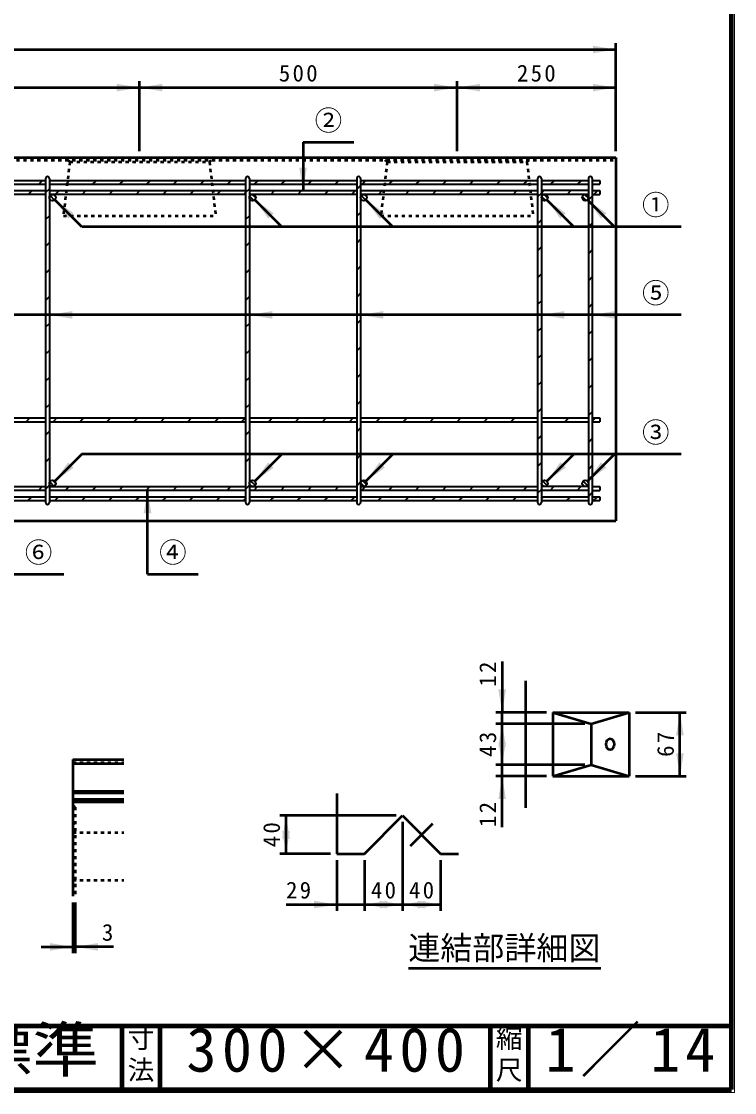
# Model space of a CAD drawing. Units: millimetres, scale not verified, with parts at other scales. Extents: x 100 to 4105, y 100 to 2870.
# Drawn here: x 2982 to 4105, y 100 to 1786 of the extents above; entities that cross this region are included whole.
import ezdxf
from ezdxf.enums import TextEntityAlignment as Align

# ---------------------------------------------------------------- set-up
doc = ezdxf.new("R2010")
doc.units = ezdxf.units.MM
doc.header["$LTSCALE"] = 5
doc.linetypes.add('USER1', pattern=[2.2, 1, -1.2])
doc.linetypes.add('USER3', pattern=[13.4, 10, -1.2, 1, -1.2])
doc.layers.add('V-nasSTD', color=7, linetype='Continuous', lineweight=50)
doc.styles.add('ＭＳ ゴシック', font='')
doc.styles.get('ＭＳ ゴシック').set_extended_font_data('MS Gothic')

msp = doc.modelspace()

# ---------------------------------------------------------------- hatches: boundary and pattern name
at = {"layer": 'V-nasSTD'}
for points in [[(3881.814, 1735.893), (3917.814, 1741.893), (3881.814, 1747.893)], [(3131.814, 1675.893), (3167.814, 1681.893), (3131.814, 1687.893)], [(3203.814, 1687.893), (3167.814, 1681.893), (3203.814, 1675.893)], [(3631.814, 1675.893), (3667.814, 1681.893), (3631.814, 1687.893)], [(3703.814, 1687.893), (3667.814, 1681.893), (3703.814, 1675.893)], [(3881.814, 1675.893), (3917.814, 1681.893), (3881.814, 1687.893)], [(3431.314, 1555.893), (3425.314, 1519.893), (3419.314, 1555.893)], [(3055.562, 1475.659), (3034.349, 1505.357), (3064.048, 1484.144)], [(3370.562, 1475.659), (3349.349, 1505.357), (3379.048, 1484.144)], [(3545.562, 1475.659), (3524.349, 1505.357), (3554.048, 1484.144)], [(3830.562, 1475.659), (3809.349, 1505.357), (3839.048, 1484.144)], [(3894.562, 1475.659), (3873.349, 1505.357), (3903.048, 1484.144)], [(3061.814, 1330.143), (3025.814, 1324.143), (3061.814, 1318.143)], [(3376.814, 1330.143), (3340.814, 1324.143), (3376.814, 1318.143)], [(3551.814, 1330.143), (3515.814, 1324.143), (3551.814, 1318.143)], [(3836.814, 1330.143), (3800.814, 1324.143), (3836.814, 1318.143)], [(3916.814, 1330.143), (3880.814, 1324.143), (3916.814, 1318.143)], [(3055.562, 1092.127), (3034.349, 1062.428), (3064.048, 1083.641)], [(3370.562, 1092.127), (3349.349, 1062.428), (3379.048, 1083.641)], [(3545.562, 1092.127), (3524.349, 1062.428), (3554.048, 1083.641)], [(3830.562, 1092.127), (3809.349, 1062.428), (3839.048, 1083.641)], [(3894.562, 1092.127), (3873.349, 1062.428), (3903.048, 1083.641)], [(3186.314, 1011.893), (3180.314, 1047.893), (3174.314, 1011.893)], [(3732.944, 734.502), (3738.944, 698.502), (3744.944, 734.502)], [(4024.944, 662.502), (4018.944, 698.502), (4012.944, 662.502)], [(3744.944, 644.502), (3738.944, 680.502), (3732.944, 644.502)], [(3732.944, 652.002), (3738.944, 616.002), (3744.944, 652.002)], [(4012.944, 634.002), (4018.944, 598.002), (4024.944, 634.002)], [(3744.944, 562.002), (3738.944, 598.002), (3732.944, 562.002)], [(3404.525, 499.929), (3398.525, 535.929), (3392.525, 499.929)], [(3392.525, 511.929), (3398.525, 475.929), (3404.525, 511.929)], [(3442.525, 389.929), (3478.525, 395.929), (3442.525, 401.929)], [(3558.025, 401.929), (3522.025, 395.929), (3558.025, 389.929)], [(3546.025, 389.929), (3582.025, 395.929), (3546.025, 401.929)], [(3618.025, 401.929), (3582.025, 395.929), (3618.025, 389.929)], [(3606.025, 389.929), (3642.025, 395.929), (3606.025, 401.929)], [(3026.836, 323.376), (3062.836, 329.376), (3026.836, 335.376)], [(3102.586, 335.376), (3066.586, 329.376), (3102.586, 323.376)]]:
    msp.add_hatch(color=256, dxfattribs=at).paths.add_polyline_path(points)

# ---------------------------------------------------------------- linework, layer by layer
at = {"layer": 'V-nasSTD', "lineweight": 100}
for p, q in [((4100, 105), (4100, 2865)), ((105, 205), (4100, 205)), ((3140, 205), (3140, 105)), ((3200, 205), (3200, 105)), ((3720, 205), (3720, 105)), ((3780, 205), (3780, 105)), ((105, 105), (4100, 105))]:
    msp.add_line(p, q, dxfattribs=at)
at = {"layer": 'V-nasSTD'}
for p, q in [((1917.814, 1741.893), (3917.814, 1741.893)), ((3917.814, 1581.893), (3917.814, 1751.893)), ((3167.814, 1581.893), (3167.814, 1691.893)), ((3667.814, 1581.893), (3667.814, 1691.893)), ((2667.814, 1681.893), (3167.814, 1681.893)), ((3167.814, 1681.893), (3667.814, 1681.893)), ((3667.814, 1681.893), (3917.814, 1681.893)), ((3425.314, 1595.893), (3425.314, 1519.893)), ((3425.314, 1595.893), (3505.314, 1595.893)), ((1917.814, 1571.893), (3917.814, 1571.893)), ((3917.814, 1571.893), (3917.814, 999.893)), ((3076.776, 1462.931), (3034.349, 1505.357)), ((3391.776, 1462.931), (3349.349, 1505.357)), ((3566.776, 1462.931), (3524.349, 1505.357)), ((3851.776, 1462.931), (3809.349, 1505.357)), ((3915.776, 1462.931), (3873.349, 1505.357)), ((4020.814, 1462.931), (3076.776, 1462.931)), ((4020.814, 1324.143), (2917.814, 1324.143)), ((3076.776, 1104.855), (3034.349, 1062.428)), ((4020.814, 1104.855), (3076.776, 1104.855)), ((3391.776, 1104.855), (3349.349, 1062.428)), ((3566.776, 1104.855), (3524.349, 1062.428)), ((3851.776, 1104.855), (3809.349, 1062.428)), ((3915.776, 1104.855), (3873.349, 1062.428)), ((3180.314, 915.893), (3180.314, 1047.893)), ((1917.814, 999.893), (3917.814, 999.893)), ((2968.814, 915.893), (3048.814, 915.893)), ((3180.314, 915.893), (3260.314, 915.893)), ((3738.944, 778.502), (3738.944, 698.502)), ((3775.444, 748.252), (3775.444, 548.252)), ((3808.944, 698.502), (3728.944, 698.502)), ((3738.944, 680.502), (3738.944, 698.502)), ((3818.944, 698.502), (3818.944, 598.002)), ((3818.944, 698.502), (3938.944, 698.502)), ((3818.944, 698.502), (3878.944, 680.502)), ((3878.944, 680.502), (3938.944, 698.502)), ((3938.944, 698.502), (3938.944, 598.002)), ((3948.944, 698.502), (4028.944, 698.502)), ((4018.944, 598.002), (4018.944, 698.502)), ((3868.944, 680.502), (3728.944, 680.502)), ((3738.944, 616.002), (3738.944, 680.502)), ((3878.944, 680.502), (3878.944, 616.002)), ((3062.836, 624.376), (3142.836, 624.376)), ((3062.836, 624.376), (3062.836, 409.376)), ((3062.836, 618.126), (3142.836, 618.126)), ((3868.944, 616.002), (3728.944, 616.002)), ((3738.944, 598.002), (3738.944, 616.002)), ((3818.944, 598.002), (3878.944, 616.002)), ((3878.944, 616.002), (3938.944, 598.002)), ((3808.944, 598.002), (3728.944, 598.002)), ((3738.944, 518.002), (3738.944, 598.002)), ((3818.944, 598.002), (3938.944, 598.002)), ((3948.944, 598.002), (4028.944, 598.002)), ((3062.836, 574.395), (3142.836, 574.395)), ((3062.836, 571.876), (3142.836, 571.876)), ((3062.836, 561.876), (3142.836, 561.876)), ((3062.836, 557.678), (3142.836, 557.678)), ((3478.525, 570.929), (3478.525, 475.929)), ((3572.025, 535.929), (3388.525, 535.929)), ((3398.525, 475.929), (3398.525, 535.929)), ((3522.025, 475.929), (3582.025, 535.929)), ((3582.025, 535.929), (3642.025, 475.929)), ((3582.025, 525.929), (3582.025, 385.929)), ((3468.525, 475.929), (3388.525, 475.929)), ((3478.525, 475.929), (3522.025, 475.929)), ((3642.025, 475.929), (3670.025, 475.929)), ((3478.525, 465.929), (3478.525, 385.929)), ((3522.025, 465.929), (3522.025, 385.929)), ((3642.025, 465.929), (3642.025, 385.929)), ((3062.836, 399.376), (3062.836, 319.376)), ((3066.586, 399.376), (3066.586, 319.376)), ((3398.525, 395.929), (3478.525, 395.929)), ((3478.525, 395.929), (3522.025, 395.929)), ((3522.025, 395.929), (3582.025, 395.929)), ((3582.025, 395.929), (3642.025, 395.929)), ((3012.836, 329.376), (3062.836, 329.376)), ((3062.836, 329.376), (3066.586, 329.376)), ((3126.586, 329.376), (3066.586, 329.376)), ((3591.187, 295.686), (3894.595, 295.686))]:
    msp.add_line(p, q, dxfattribs=at)
at = {"layer": 'V-nasSTD', "linetype": 'USER1'}
for p, q in [((1917.814, 1567.893), (3917.814, 1567.893)), ((3057.814, 1564.893), (3047.814, 1479.893)), ((3057.814, 1564.893), (3054.814, 1567.893)), ((3057.814, 1564.893), (3277.814, 1564.893)), ((3277.814, 1564.893), (3280.814, 1567.893)), ((3277.814, 1564.893), (3287.814, 1479.893)), ((3557.814, 1564.893), (3547.814, 1479.893)), ((3557.814, 1564.893), (3554.814, 1567.893)), ((3557.814, 1564.893), (3777.814, 1564.893)), ((3777.814, 1564.893), (3780.814, 1567.893)), ((3777.814, 1564.893), (3787.814, 1479.893)), ((3047.814, 1479.893), (3287.814, 1479.893)), ((3547.814, 1479.893), (3787.814, 1479.893)), ((3062.836, 619.376), (3142.836, 619.376)), ((3066.586, 549.376), (3062.836, 551.876)), ((3066.586, 549.376), (3066.586, 409.376)), ((3062.836, 521.876), (3066.586, 524.376)), ((3062.836, 509.376), (3142.836, 509.376)), ((3062.836, 434.376), (3142.836, 434.376))]:
    msp.add_line(p, q, dxfattribs=at)
at = {"layer": 'V-nasSTD', "lineweight": 35}
for p, q in [((2917.814, 1535.893), (3019.814, 1535.893)), ((3009.099, 1529.893), (3015.099, 1535.893)), ((3019.814, 1538.893), (3019.814, 1028.893)), ((3025.814, 1538.893), (3025.814, 1028.893)), ((3025.814, 1535.893), (3334.814, 1535.893)), ((3051.526, 1529.893), (3057.526, 1535.893)), ((3093.952, 1529.893), (3099.952, 1535.893)), ((3136.379, 1529.893), (3142.379, 1535.893)), ((3178.805, 1529.893), (3184.805, 1535.893)), ((3221.231, 1529.893), (3227.231, 1535.893)), ((3263.658, 1529.893), (3269.658, 1535.893)), ((3306.084, 1529.893), (3312.084, 1535.893)), ((3334.814, 1538.893), (3334.814, 1028.893)), ((3340.814, 1538.893), (3340.814, 1028.893)), ((3340.814, 1535.893), (3509.814, 1535.893)), ((3348.511, 1529.893), (3354.511, 1535.893)), ((3390.937, 1529.893), (3396.937, 1535.893)), ((3433.364, 1529.893), (3439.364, 1535.893)), ((3475.79, 1529.893), (3481.79, 1535.893)), ((3509.814, 1538.893), (3509.814, 1028.893)), ((3515.814, 1538.893), (3515.814, 1028.893)), ((3515.814, 1535.893), (3794.814, 1535.893)), ((3524.216, 1535.893), (3518.216, 1529.893)), ((3566.643, 1535.893), (3560.643, 1529.893)), ((3603.069, 1529.893), (3609.069, 1535.893)), ((3645.496, 1529.893), (3651.496, 1535.893)), ((3687.922, 1529.893), (3693.922, 1535.893)), ((3730.348, 1529.893), (3736.348, 1535.893)), ((3772.775, 1529.893), (3778.775, 1535.893)), ((3794.814, 1538.893), (3794.814, 1028.893)), ((3800.814, 1538.893), (3800.814, 1028.893)), ((3800.814, 1535.893), (3874.814, 1535.893)), ((3815.201, 1529.893), (3821.201, 1535.893)), ((3857.628, 1529.893), (3863.628, 1535.893)), ((3874.814, 1538.893), (3874.814, 1028.893)), ((3880.814, 1538.893), (3880.814, 1028.893)), ((3880.814, 1535.893), (3892.814, 1535.893)), ((3892.814, 1535.893), (3892.814, 1529.893)), ((2917.814, 1529.893), (3019.814, 1529.893)), ((2917.814, 1519.893), (3019.814, 1519.893)), ((2992.599, 1513.893), (2998.599, 1519.893)), ((3025.814, 1522.696), (3019.814, 1516.696)), ((3025.814, 1529.893), (3334.814, 1529.893)), ((3025.814, 1519.893), (3334.814, 1519.893)), ((3041.026, 1519.893), (3035.026, 1513.893)), ((3077.452, 1513.893), (3083.452, 1519.893)), ((3119.879, 1513.893), (3125.879, 1519.893)), ((3162.305, 1513.893), (3168.305, 1519.893)), ((3204.731, 1513.893), (3210.731, 1519.893)), ((3247.158, 1513.893), (3253.158, 1519.893)), ((3289.584, 1513.893), (3295.584, 1519.893)), ((3340.814, 1522.696), (3334.814, 1516.696)), ((3340.814, 1529.893), (3509.814, 1529.893)), ((3340.814, 1519.893), (3509.814, 1519.893)), ((3374.437, 1513.893), (3380.437, 1519.893)), ((3416.864, 1513.893), (3422.864, 1519.893)), ((3459.29, 1513.893), (3465.29, 1519.893)), ((3501.716, 1513.893), (3507.716, 1519.893)), ((3515.814, 1527.99), (3509.814, 1521.99)), ((3515.814, 1529.893), (3794.814, 1529.893)), ((3515.814, 1519.893), (3794.814, 1519.893)), ((3544.143, 1513.893), (3550.143, 1519.893)), ((3586.569, 1513.893), (3592.569, 1519.893)), ((3628.996, 1513.893), (3634.996, 1519.893)), ((3671.422, 1513.893), (3677.422, 1519.893)), ((3713.848, 1513.893), (3719.848, 1519.893)), ((3756.275, 1513.893), (3762.275, 1519.893)), ((3800.814, 1529.893), (3874.814, 1529.893)), ((3874.814, 1519.893), (3800.814, 1519.893)), ((3804.701, 1519.893), (3800.814, 1516.005)), ((3841.128, 1513.893), (3847.128, 1519.893)), ((3880.814, 1529.893), (3892.814, 1529.893)), ((3880.814, 1519.893), (3892.814, 1519.893)), ((3883.554, 1513.893), (3889.554, 1519.893)), ((3892.814, 1519.893), (3892.814, 1513.893)), ((3019.814, 1513.893), (2917.814, 1513.893)), ((3334.814, 1513.893), (3025.814, 1513.893)), ((3026.901, 1512.006), (3033.927, 1504.98)), ((3032.317, 1513.661), (3035.582, 1510.397)), ((3332.011, 1513.893), (3334.814, 1516.696)), ((3509.814, 1513.893), (3340.814, 1513.893)), ((3341.243, 1510.919), (3347.84, 1504.322)), ((3345.36, 1513.872), (3350.793, 1508.44)), ((3794.814, 1513.893), (3515.814, 1513.893)), ((3516.915, 1512.023), (3523.944, 1504.994)), ((3522.363, 1513.647), (3525.568, 1510.442)), ((3800.814, 1516.005), (3794.814, 1510.005)), ((3874.814, 1513.893), (3800.814, 1513.893)), ((3801.132, 1510.649), (3807.57, 1504.211)), ((3805.022, 1513.83), (3810.751, 1508.101)), ((3865.04, 1510.38), (3871.301, 1504.119)), ((3868.72, 1513.772), (3874.693, 1507.799)), ((3880.814, 1511.152), (3874.814, 1505.152)), ((3880.814, 1513.893), (3892.814, 1513.893)), ((3515.814, 1485.564), (3509.814, 1479.564)), ((3025.814, 1480.269), (3019.814, 1474.269)), ((3340.814, 1480.269), (3334.814, 1474.269)), ((3800.814, 1473.579), (3794.814, 1467.579)), ((3880.814, 1468.726), (3874.814, 1462.726)), ((3025.814, 1437.843), (3019.814, 1431.843)), ((3340.814, 1437.843), (3334.814, 1431.843)), ((3515.814, 1443.137), (3509.814, 1437.137)), ((3800.814, 1431.152), (3794.814, 1425.152)), ((3880.814, 1426.3), (3874.814, 1420.3)), ((3515.814, 1400.711), (3509.814, 1394.711)), ((3025.814, 1395.416), (3019.814, 1389.416)), ((3340.814, 1395.416), (3334.814, 1389.416)), ((3800.814, 1388.726), (3794.814, 1382.726)), ((3880.814, 1383.873), (3874.814, 1377.873)), ((3025.814, 1352.99), (3019.814, 1346.99)), ((3340.814, 1352.99), (3334.814, 1346.99)), ((3515.814, 1358.284), (3509.814, 1352.284)), ((3800.814, 1346.3), (3794.814, 1340.3)), ((3880.814, 1341.447), (3874.814, 1335.447)), ((3515.814, 1315.858), (3509.814, 1309.858)), ((3025.814, 1310.564), (3019.814, 1304.564)), ((3340.814, 1310.564), (3334.814, 1304.564)), ((3800.814, 1303.873), (3794.814, 1297.873)), ((3874.814, 1293.02), (3880.814, 1299.02)), ((3025.814, 1268.137), (3019.814, 1262.137)), ((3340.814, 1268.137), (3334.814, 1262.137)), ((3515.814, 1273.432), (3509.814, 1267.432)), ((3800.814, 1261.447), (3794.814, 1255.447)), ((3880.814, 1256.594), (3874.814, 1250.594)), ((3515.814, 1231.005), (3509.814, 1225.005)), ((3025.814, 1225.711), (3019.814, 1219.711)), ((3340.814, 1225.711), (3334.814, 1219.711)), ((3800.814, 1219.02), (3794.814, 1213.02)), ((3874.814, 1208.167), (3880.814, 1214.167)), ((3025.814, 1183.284), (3019.814, 1177.284)), ((3340.814, 1183.284), (3334.814, 1177.284)), ((3515.814, 1188.579), (3509.814, 1182.579)), ((3800.814, 1176.594), (3794.814, 1170.594)), ((3880.814, 1171.741), (3874.814, 1165.741)), ((2917.814, 1161.893), (3019.814, 1161.893)), ((2917.814, 1155.893), (3019.814, 1155.893)), ((2989.158, 1155.893), (2995.158, 1161.893)), ((3025.814, 1161.893), (3334.814, 1161.893)), ((3025.814, 1155.893), (3334.814, 1155.893)), ((3037.584, 1161.893), (3031.584, 1155.893)), ((3074.011, 1155.893), (3080.011, 1161.893)), ((3116.437, 1155.893), (3122.437, 1161.893)), ((3158.864, 1155.893), (3164.864, 1161.893)), ((3201.29, 1155.893), (3207.29, 1161.893)), ((3243.716, 1155.893), (3249.716, 1161.893)), ((3286.143, 1155.893), (3290.926, 1160.676)), ((3292.143, 1161.893), (3290.926, 1160.676)), ((3328.569, 1155.893), (3334.569, 1161.893)), ((3340.814, 1161.893), (3509.814, 1161.893)), ((3340.814, 1155.893), (3509.814, 1155.893)), ((3370.996, 1155.893), (3376.996, 1161.893)), ((3413.422, 1155.893), (3419.422, 1161.893)), ((3455.848, 1155.893), (3461.848, 1161.893)), ((3498.275, 1155.893), (3504.275, 1161.893)), ((3515.814, 1161.893), (3794.814, 1161.893)), ((3515.814, 1155.893), (3794.814, 1155.893)), ((3546.701, 1161.893), (3540.701, 1155.893)), ((3583.128, 1155.893), (3589.128, 1161.893)), ((3625.554, 1155.893), (3631.554, 1161.893)), ((3667.98, 1155.893), (3673.98, 1161.893)), ((3710.407, 1155.893), (3716.407, 1161.893)), ((3752.833, 1155.893), (3758.833, 1161.893)), ((3800.814, 1161.893), (3874.814, 1161.893)), ((3800.814, 1161.447), (3801.26, 1161.893)), ((3800.814, 1155.893), (3874.814, 1155.893)), ((3837.686, 1155.893), (3843.686, 1161.893)), ((3880.814, 1161.893), (3892.814, 1161.893)), ((3880.814, 1156.594), (3886.112, 1161.893)), ((3880.814, 1155.893), (3892.814, 1155.893)), ((3892.814, 1161.893), (3892.814, 1155.893)), ((3025.814, 1140.858), (3019.814, 1134.858)), ((3340.814, 1140.858), (3334.814, 1134.858)), ((3515.814, 1146.152), (3509.814, 1140.152)), ((3800.814, 1134.167), (3794.814, 1128.167)), ((3874.814, 1123.315), (3880.814, 1129.315)), ((3025.814, 1098.432), (3019.814, 1092.432)), ((3340.814, 1098.432), (3334.814, 1092.432)), ((3515.814, 1103.726), (3509.814, 1097.726)), ((3800.814, 1091.741), (3794.814, 1085.741)), ((3880.814, 1086.888), (3874.814, 1080.888)), ((3030.662, 1063.89), (3035.811, 1058.741)), ((3342.798, 1062.881), (3349.802, 1055.877)), ((3518.931, 1063.525), (3525.446, 1057.01)), ((3802.587, 1062.712), (3809.633, 1055.666)), ((3866.396, 1062.542), (3873.463, 1055.475)), ((2917.814, 1053.893), (3019.814, 1053.893)), ((3019.814, 1047.893), (2917.814, 1047.893)), ((3008.437, 1047.893), (3014.437, 1053.893)), ((3025.814, 1056.005), (3019.814, 1050.005)), ((3025.814, 1053.893), (3334.814, 1053.893)), ((3334.814, 1047.893), (3025.814, 1047.893)), ((3026.345, 1061.136), (3033.057, 1054.424)), ((3050.864, 1047.893), (3056.864, 1053.893)), ((3093.29, 1047.893), (3099.29, 1053.893)), ((3135.716, 1047.893), (3141.716, 1053.893)), ((3178.143, 1047.893), (3184.143, 1053.893)), ((3220.569, 1047.893), (3226.569, 1053.893)), ((3262.996, 1047.893), (3268.996, 1053.893)), ((3305.422, 1047.893), (3311.422, 1053.893)), ((3340.814, 1056.005), (3334.814, 1050.005)), ((3340.814, 1053.893), (3509.814, 1053.893)), ((3509.814, 1047.893), (3340.814, 1047.893)), ((3340.975, 1057.633), (3344.554, 1054.054)), ((3347.848, 1047.893), (3353.848, 1053.893)), ((3390.275, 1047.893), (3396.275, 1053.893)), ((3432.701, 1047.893), (3438.701, 1053.893)), ((3475.128, 1047.893), (3481.128, 1053.893)), ((3515.814, 1061.3), (3509.814, 1055.3)), ((3515.814, 1053.893), (3794.814, 1053.893)), ((3794.814, 1047.893), (3515.814, 1047.893)), ((3515.854, 1059.53), (3521.451, 1053.934)), ((3517.554, 1047.893), (3523.554, 1053.893)), ((3559.98, 1047.893), (3565.98, 1053.893)), ((3602.407, 1047.893), (3608.407, 1053.893)), ((3644.833, 1047.893), (3650.833, 1053.893)), ((3687.26, 1047.893), (3693.26, 1053.893)), ((3729.686, 1047.893), (3735.686, 1053.893)), ((3772.112, 1047.893), (3778.112, 1053.893)), ((3800.814, 1049.315), (3794.814, 1043.315)), ((3874.814, 1053.893), (3800.814, 1053.893)), ((3874.814, 1047.893), (3800.814, 1047.893)), ((3801.158, 1057.07), (3803.991, 1054.237)), ((3814.539, 1047.893), (3820.539, 1053.893)), ((3856.965, 1047.893), (3862.965, 1053.893)), ((3865.496, 1056.371), (3867.292, 1054.575)), ((3880.814, 1053.893), (3892.814, 1053.893)), ((3880.814, 1047.893), (3892.814, 1047.893)), ((3892.814, 1053.893), (3892.814, 1047.893)), ((2917.814, 1037.893), (3019.814, 1037.893)), ((2917.814, 1031.893), (3019.814, 1031.893)), ((2991.937, 1031.893), (2997.937, 1037.893)), ((3025.814, 1037.893), (3334.814, 1037.893)), ((3025.814, 1031.893), (3334.814, 1031.893)), ((3040.364, 1037.893), (3034.364, 1031.893)), ((3076.79, 1031.893), (3082.79, 1037.893)), ((3119.216, 1031.893), (3125.216, 1037.893)), ((3161.643, 1031.893), (3167.643, 1037.893)), ((3204.069, 1031.893), (3210.069, 1037.893)), ((3246.496, 1031.893), (3252.496, 1037.893)), ((3288.922, 1031.893), (3294.922, 1037.893)), ((3331.348, 1031.893), (3334.814, 1035.358)), ((3340.814, 1037.893), (3509.814, 1037.893)), ((3340.814, 1031.893), (3509.814, 1031.893)), ((3379.775, 1037.893), (3373.775, 1031.893)), ((3422.201, 1037.893), (3416.201, 1031.893)), ((3458.628, 1031.893), (3464.628, 1037.893)), ((3501.054, 1031.893), (3507.054, 1037.893)), ((3515.814, 1037.893), (3794.814, 1037.893)), ((3515.814, 1031.893), (3794.814, 1031.893)), ((3543.48, 1031.893), (3549.48, 1037.893)), ((3585.907, 1031.893), (3591.907, 1037.893)), ((3628.333, 1031.893), (3634.333, 1037.893)), ((3670.76, 1031.893), (3676.76, 1037.893)), ((3713.186, 1031.893), (3719.186, 1037.893)), ((3755.612, 1031.893), (3761.612, 1037.893)), ((3800.814, 1037.893), (3874.814, 1037.893)), ((3800.814, 1034.668), (3804.039, 1037.893)), ((3800.814, 1031.893), (3874.814, 1031.893)), ((3840.465, 1031.893), (3846.465, 1037.893)), ((3874.814, 1038.462), (3880.814, 1044.462)), ((3880.814, 1037.893), (3892.814, 1037.893)), ((3880.814, 1031.893), (3892.814, 1031.893)), ((3882.892, 1031.893), (3888.892, 1037.893)), ((3892.814, 1037.893), (3892.814, 1031.893))]:
    msp.add_line(p, q, dxfattribs=at)
at = {"layer": 'V-nasSTD', "linetype": 'USER3'}
msp.add_line((3594.347, 488.252), (3629.703, 523.607), dxfattribs=at)
at = {"layer": 'V-nasSTD', "lineweight": 13}
msp.add_lwpolyline([(100, 100), (100, 2870), (4105, 2870), (4105, 100)], close=True, dxfattribs=at)
at = {"layer": 'V-nasSTD', "lineweight": 35}
for centre in [(3030.814, 1508.893), (3345.814, 1508.893), (3520.814, 1508.893), (3805.814, 1508.893), (3869.814, 1508.893), (3030.814, 1058.893), (3345.814, 1058.893), (3520.814, 1058.893), (3805.814, 1058.893), (3869.814, 1058.893)]:
    msp.add_circle(centre, 5, dxfattribs=at)
for centre, start, end in [((3022.814, 1538.893), 0, 180), ((3337.814, 1538.893), 0, 180), ((3512.814, 1538.893), 0, 180), ((3797.814, 1538.893), 0, 180), ((3877.814, 1538.893), 0, 180), ((3022.814, 1028.893), 180, 0), ((3337.814, 1028.893), 180, 0), ((3512.814, 1028.893), 180, 0), ((3797.814, 1028.893), 180, 0), ((3877.814, 1028.893), 180, 0)]:
    msp.add_arc(centre, 3, start, end, dxfattribs=at)
at = {"layer": 'V-nasSTD'}
msp.add_ellipse((3908.944, 648.252), major_axis=(0, 9), ratio=0.707107, dxfattribs=at)

# ---------------------------------------------------------------- texts
at = {"layer": 'V-nasSTD', "style": 'ＭＳ ゴシック'}
for s, height, p in [('②', 31.67, (3443.714, 1646.093)), ('①', 31.67, (3959.214, 1513.131)), ('⑤', 31.67, (3959.214, 1374.343)), ('③', 31.67, (3959.214, 1155.055)), ('⑥', 31.67, (2987.214, 966.093)), ('④', 31.67, (3198.714, 966.093)), ('3', 26.39, (3108.586, 365.376)), ('連結部詳細図', 36.95, (3591.187, 346.086)), ('寸', 30.79, (3148.982, 200.999)), ('縮', 30.79, (3728.982, 200.999)), ('法', 30.79, (3148.976, 151.01)), ('尺', 30.79, (3728.976, 151.01))]:
    msp.add_text(s, height=height, dxfattribs=at).set_placement(p, align=Align.TOP_LEFT)
at = {"layer": 'V-nasSTD', "style": 'ＭＳ ゴシック', "width": 1.1}
msp.add_text('ユニロードⅡ Ｖ標準', height=69.65, dxfattribs=at).set_placement((2111, 202.47), align=Align.TOP_LEFT)
at = {"layer": 'V-nasSTD', "attachment_point": 1, "style": 'ＭＳ ゴシック'}
for s, insert, char_height in [('\\T1.2;500', (3387.214, 1717.893), 26.39), ('\\T1.2;250', (3762.214, 1717.893), 26.39), ('\\T1.2;29', (3398.525, 431.929), 26.39), ('\\T1.2;40', (3532.225, 431.929), 26.39), ('\\T1.2;40', (3592.225, 431.929), 26.39), ('\\T1.16;1／14', (3807.033, 202.582), 69.65), ('\\T1.18;300×400', (3241.581, 202.508), 69.65)]:
    msp.add_mtext(s, dxfattribs=dict(at, insert=insert, char_height=char_height))
at = {"layer": 'V-nasSTD', "char_height": 26.39, "attachment_point": 1, "rotation": 90, "style": 'ＭＳ ゴシック'}
for s, insert in [('\\T1.2;12', (3702.944, 738.902)), ('\\T1.2;43', (3702.944, 628.452)), ('\\T1.2;67', (3982.944, 628.452)), ('\\T1.2;12', (3702.944, 518.002)), ('\\T1.2;40', (3362.525, 486.129))]:
    msp.add_mtext(s, dxfattribs=dict(at, insert=insert))

doc.saveas('drawing.dxf')
